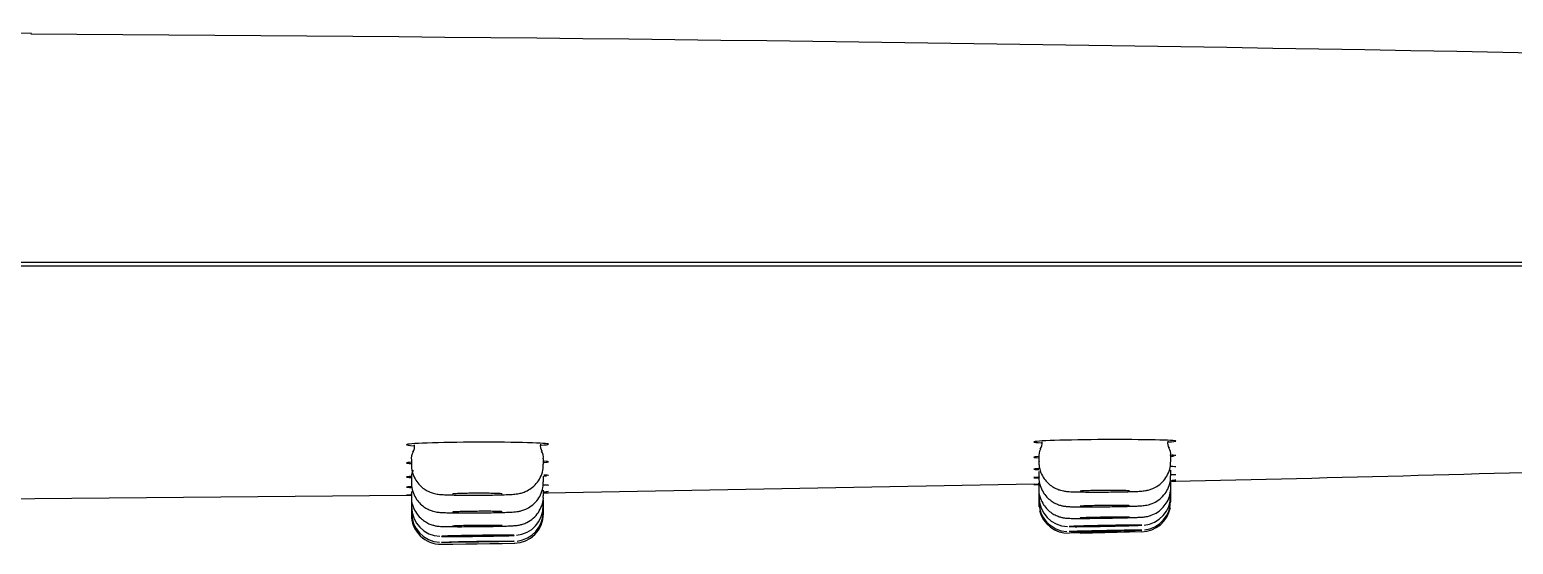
# Model space of a CAD drawing. Header units: millimetres. Extents: x -60 to 7633, y -2614 to 2146.
# Drawn here: x 1776.94 to 1821.87, y -2076.68 to -2061.11 of the extents above; entities that cross this region are included whole.
import ezdxf

# ---------------------------------------------------------------- set-up
doc = ezdxf.new("R2010")
doc.units = ezdxf.units.MM
doc.layers.get('0').update_dxf_attribs({"color": 250})

msp = doc.modelspace()

# ---------------------------------------------------------------- linework, layer by layer
at = {"linetype": 'Continuous'}
for p, q in [((1865.8, -2068.153), (1639.2, -2068.153)), ((1646.482, -2068.253), (1858.518, -2068.253)), ((1788.5, -2074.106), (1788.5, -2074.266)), ((1792.5, -2074.258), (1792.5, -2074.091)), ((1807.5, -2074.02), (1807.5, -2074.179)), ((1811.5, -2074.167), (1811.5, -2073.998)), ((1788.5, -2074.655), (1788.5, -2074.813)), ((1792.5, -2074.796), (1792.5, -2074.625)), ((1807.5, -2074.483), (1807.5, -2074.637)), ((1811.5, -2074.612), (1811.5, -2074.438)), ((1811.5, -2074.958), (1811.5, -2074.78)), ((1773.624, -2075.333), (1788.359, -2075.195)), ((1788.5, -2075.083), (1788.5, -2075.238)), ((1792.5, -2075.215), (1792.5, -2075.041)), ((1792.624, -2075.124), (1807.359, -2074.853)), ((1807.5, -2074.843), (1807.5, -2074.993)), ((1807.5, -2075.099), (1807.5, -2075.1)), ((1807.5, -2075.1), (1807.5, -2075.247)), ((1807.5, -2075.253), (1807.5, -2075.254)), ((1807.5, -2075.254), (1807.5, -2075.4)), ((1811.5, -2075.024), (1811.5, -2075.023)), ((1811.5, -2075.205), (1811.5, -2075.024)), ((1811.5, -2075.354), (1811.5, -2075.205)), ((1788.5, -2075.387), (1788.5, -2075.388)), ((1788.5, -2075.388), (1788.5, -2075.541)), ((1788.5, -2075.571), (1788.5, -2075.571)), ((1788.5, -2075.571), (1788.5, -2075.723)), ((1788.5, -2075.723), (1788.5, -2075.784)), ((1792.5, -2075.338), (1792.5, -2075.337)), ((1792.5, -2075.513), (1792.5, -2075.338)), ((1792.5, -2075.516), (1792.5, -2075.515)), ((1792.5, -2075.693), (1792.5, -2075.516)), ((1792.5, -2075.752), (1792.5, -2075.693)), ((1807.5, -2075.4), (1807.5, -2075.45)), ((1811.5, -2075.403), (1811.5, -2075.354)), ((1810.62, -2076.303), (1808.419, -2076.35)), ((1808.75, -2076.343), (1810.25, -2076.311)), ((1789.4, -2076.684), (1789.752, -2076.679)), ((1789.413, -2076.684), (1791.614, -2076.652)), ((1789.75, -2076.679), (1791.25, -2076.658)), ((1791.24, -2076.658), (1791.629, -2076.652))]:
    msp.add_line(p, q, dxfattribs=at)
for centre, radius, start, end in [((1752.5, -4725.962), 2664.854, 89.473361, 90.526629), ((1756.605, -5486.263), 3425.081, 88.167656, 89.659248), ((1788.873, -2074.087), 0.375, 148.1618, 187.5443), ((1788.285, -2073.712), 0.315, 325.2728, 7.6737), ((1792.718, -2073.694), 0.313, 172.3982, 212.0326), ((1792.188, -2074.044), 0.312, 350.8281, 35.62), ((1807.907, -2074.013), 0.408, 149.9007, 185.2352), ((1807.274, -2073.622), 0.327, 325.8779, 6.6346), ((1811.691, -2073.617), 0.289, 169.6822, 212.8825), ((1811.172, -2073.948), 0.326, 351.015, 33.6948), ((1809.096, -2055.467), 19.432, 265.2295, 265.2834), ((1809.096, -2055.467), 19.432, 277.1513, 277.5531), ((1774.221, -390.506), 1684.684, 271.272202, 271.773512), ((1790.283, -2059.558), 15.698, 263.4349, 263.4554), ((1790.283, -2059.558), 15.698, 278.1504, 278.6721), ((1808.399, -2075.253), 0.894, 179.586, 267.9082), ((1810.607, -2075.22), 0.886, 275.2597, 0.9233), ((1789.399, -2075.729), 0.894, 179.6025, 266.8479), ((1789.399, -2075.551), 0.892, 179.4382, 267.9454), ((1791.606, -2075.527), 0.887, 274.8839, 0.8722), ((1791.606, -2075.706), 0.886, 276.0904, 0.8571), ((1808.4, -2075.45), 0.9, 179.9923, 186.1527), ((1808.397, -2075.406), 0.894, 179.4374, 267.1397), ((1808.4, -2075.45), 0.9, 193.6482, 271.2298), ((1810.6, -2075.403), 0.9, 271.2426, 349.3032), ((1810.608, -2075.368), 0.885, 276.1619, 0.9253), ((1789.4, -2075.784), 0.9, 179.9875, 270.8213), ((1791.6, -2075.752), 0.9, 270.827, 359.9098)]:
    msp.add_arc(centre, radius, start, end, dxfattribs=at)
for points, knots in [([(1792.431, -2073.684), (1792.572, -2073.674), (1792.65, -2073.664), (1792.651, -2073.636), (1792.423, -2073.62), (1791.621, -2073.597), (1791.062, -2073.591), (1789.94, -2073.595), (1789.378, -2073.604), (1788.585, -2073.633), (1788.351, -2073.652), (1788.35, -2073.68), (1788.429, -2073.691), (1788.573, -2073.699)], [0.1778003, 0.1778003, 0.1778003, 0.1778003, 0.25, 0.25, 0.375, 0.375, 0.5, 0.5, 0.625, 0.625, 0.75, 0.75, 0.8228021, 0.8228021, 0.8228021, 0.8228021]), ([(1811.425, -2073.587), (1811.57, -2073.578), (1811.65, -2073.569), (1811.651, -2073.546), (1811.423, -2073.533), (1810.62, -2073.516), (1810.062, -2073.513), (1808.94, -2073.518), (1808.378, -2073.527), (1807.585, -2073.553), (1807.351, -2073.57), (1807.35, -2073.594), (1807.429, -2073.602), (1807.575, -2073.609)], [0.1768058, 0.1768058, 0.1768058, 0.1768058, 0.25, 0.25, 0.375, 0.375, 0.5, 0.5, 0.625, 0.625, 0.75, 0.75, 0.8231999, 0.8231999, 0.8231999, 0.8231999]), ([(1788.509, -2074.198), (1788.406, -2074.206), (1788.351, -2074.213), (1788.35, -2074.227), (1788.401, -2074.233), (1788.496, -2074.239)], [0.6891427, 0.6891427, 0.6891427, 0.6891427, 0.75, 0.75, 0.8085422, 0.8085422, 0.8085422, 0.8085422]), ([(1788.508, -2074.267), (1788.506, -2074.308), (1788.502, -2074.416), (1788.557, -2074.602), (1788.656, -2074.785), (1788.779, -2074.926), (1788.911, -2075.028), (1789.039, -2075.096), (1789.155, -2075.136), (1789.248, -2075.157), (1789.324, -2075.169), (1789.412, -2075.177), (1789.535, -2075.184), (1789.73, -2075.191), (1789.973, -2075.195), (1790.228, -2075.197), (1790.379, -2075.197), (1790.451, -2075.197)], [0, 0, 0, 0, 0.038994, 0.120894, 0.192861, 0.257367, 0.315207, 0.366398, 0.410303, 0.447629, 0.482176, 0.534072, 0.627023, 0.726618, 0.831592, 0.932002, 1, 1, 1, 1]), ([(1790.451, -2075.197), (1790.483, -2075.197), (1790.6, -2075.197), (1790.827, -2075.195), (1791.09, -2075.19), (1791.325, -2075.183), (1791.522, -2075.174), (1791.638, -2075.166), (1791.761, -2075.149), (1791.885, -2075.117), (1792.027, -2075.057), (1792.18, -2074.957), (1792.326, -2074.806), (1792.436, -2074.614), (1792.497, -2074.42), (1792.494, -2074.306), (1792.492, -2074.258)], [0, 0, 0, 0, 0.030116, 0.126125, 0.221742, 0.31866, 0.418368, 0.526431, 0.574244, 0.619322, 0.666919, 0.732826, 0.803362, 0.877466, 0.956306, 1, 1, 1, 1]), ([(1792.524, -2074.207), (1792.606, -2074.2), (1792.65, -2074.194), (1792.65, -2074.182), (1792.607, -2074.176), (1792.524, -2074.171)], [0.1957801, 0.1957801, 0.1957801, 0.1957801, 0.25, 0.25, 0.3046961, 0.3046961, 0.3046961, 0.3046961]), ([(1807.491, -2074.03), (1807.4, -2074.037), (1807.351, -2074.043), (1807.35, -2074.054), (1807.401, -2074.059), (1807.496, -2074.063)], [0.6927423, 0.6927423, 0.6927423, 0.6927423, 0.75, 0.75, 0.808557, 0.808557, 0.808557, 0.808557]), ([(1807.508, -2074.18), (1807.506, -2074.22), (1807.502, -2074.328), (1807.556, -2074.513), (1807.655, -2074.697), (1807.779, -2074.838), (1807.91, -2074.94), (1808.039, -2075.008), (1808.154, -2075.049), (1808.246, -2075.069), (1808.316, -2075.079), (1808.386, -2075.086), (1808.483, -2075.092), (1808.637, -2075.097), (1808.856, -2075.101), (1809.109, -2075.103), (1809.31, -2075.103), (1809.406, -2075.103), (1809.413, -2075.103)], [0, 0, 0, 0, 0.038654, 0.121408, 0.19407, 0.259153, 0.317456, 0.368975, 0.413004, 0.449263, 0.480061, 0.520766, 0.593693, 0.694722, 0.79149, 0.893328, 0.993654, 1, 1, 1, 1]), ([(1809.413, -2075.103), (1809.51, -2075.102), (1809.681, -2075.101), (1809.957, -2075.097), (1810.206, -2075.092), (1810.418, -2075.085), (1810.558, -2075.078), (1810.649, -2075.071), (1810.729, -2075.062), (1810.839, -2075.039), (1810.976, -2074.991), (1811.133, -2074.903), (1811.29, -2074.76), (1811.413, -2074.573), (1811.489, -2074.368), (1811.494, -2074.237), (1811.495, -2074.167)], [0, 0, 0, 0, 0.087787, 0.181417, 0.275945, 0.370827, 0.469263, 0.525462, 0.568556, 0.611171, 0.653135, 0.715877, 0.790581, 0.860944, 0.937648, 1, 1, 1, 1]), ([(1788.494, -2074.632), (1788.401, -2074.638), (1788.351, -2074.643), (1788.35, -2074.653), (1788.401, -2074.658), (1788.496, -2074.662)], [0.6921276, 0.6921276, 0.6921276, 0.6921276, 0.75, 0.75, 0.8085514, 0.8085514, 0.8085514, 0.8085514]), ([(1788.555, -2074.44), (1788.545, -2074.457), (1788.508, -2074.52), (1788.498, -2074.615), (1788.501, -2074.677), (1788.501, -2074.685)], [0, 0, 0, 0, 0.220942, 0.917642, 1, 1, 1, 1]), ([(1788.508, -2074.813), (1788.506, -2074.848), (1788.5, -2074.953), (1788.552, -2075.135), (1788.649, -2075.322), (1788.772, -2075.465), (1788.903, -2075.569), (1789.033, -2075.639), (1789.149, -2075.68), (1789.243, -2075.702), (1789.311, -2075.712), (1789.378, -2075.718), (1789.469, -2075.724), (1789.614, -2075.729), (1789.828, -2075.732), (1790.078, -2075.734), (1790.29, -2075.734), (1790.397, -2075.733), (1790.417, -2075.733)], [0, 0, 0, 0, 0.033565, 0.11684, 0.189841, 0.25518, 0.313724, 0.365504, 0.409857, 0.446143, 0.476175, 0.513209, 0.579536, 0.681818, 0.778821, 0.880831, 0.980802, 1, 1, 1, 1]), ([(1790.417, -2075.733), (1790.501, -2075.732), (1790.66, -2075.731), (1790.926, -2075.727), (1791.178, -2075.722), (1791.395, -2075.715), (1791.546, -2075.708), (1791.644, -2075.7), (1791.731, -2075.691), (1791.847, -2075.665), (1791.984, -2075.617), (1792.144, -2075.524), (1792.3, -2075.377), (1792.421, -2075.187), (1792.492, -2074.985), (1792.494, -2074.859), (1792.494, -2074.796)], [0, 0, 0, 0, 0.075578, 0.169246, 0.263468, 0.358114, 0.456009, 0.522475, 0.573615, 0.612246, 0.655633, 0.720366, 0.795692, 0.866681, 0.943662, 1, 1, 1, 1]), ([(1807.517, -2074.393), (1807.409, -2074.399), (1807.351, -2074.404), (1807.35, -2074.413), (1807.403, -2074.417), (1807.502, -2074.419)], [0.6875441, 0.6875441, 0.6875441, 0.6875441, 0.75, 0.75, 0.8098956, 0.8098956, 0.8098956, 0.8098956]), ([(1807.497, -2074.655), (1807.402, -2074.66), (1807.351, -2074.663), (1807.35, -2074.669), (1807.403, -2074.671), (1807.502, -2074.672)], [0.6914915, 0.6914915, 0.6914915, 0.6914915, 0.75, 0.75, 0.8098379, 0.8098379, 0.8098379, 0.8098379]), ([(1807.508, -2074.637), (1807.505, -2074.67), (1807.499, -2074.772), (1807.549, -2074.953), (1807.646, -2075.141), (1807.769, -2075.286), (1807.9, -2075.391), (1808.03, -2075.462), (1808.147, -2075.504), (1808.242, -2075.525), (1808.309, -2075.535), (1808.367, -2075.54), (1808.447, -2075.545), (1808.573, -2075.548), (1808.778, -2075.551), (1809.019, -2075.551), (1809.256, -2075.55), (1809.391, -2075.549), (1809.445, -2075.548)], [0, 0, 0, 0, 0.030358, 0.113024, 0.18539, 0.250106, 0.308072, 0.35933, 0.403258, 0.438679, 0.466269, 0.495753, 0.549823, 0.654267, 0.750186, 0.851075, 0.949392, 1, 1, 1, 1]), ([(1809.445, -2075.548), (1809.494, -2075.548), (1809.625, -2075.546), (1809.863, -2075.542), (1810.121, -2075.537), (1810.346, -2075.53), (1810.529, -2075.523), (1810.627, -2075.517), (1810.725, -2075.506), (1810.826, -2075.486), (1810.961, -2075.443), (1811.13, -2075.351), (1811.293, -2075.202), (1811.418, -2075.009), (1811.491, -2074.806), (1811.494, -2074.678), (1811.494, -2074.612)], [0, 0, 0, 0, 0.045085, 0.139224, 0.232939, 0.327526, 0.424392, 0.527604, 0.568114, 0.602246, 0.64522, 0.711879, 0.793138, 0.863554, 0.940708, 1, 1, 1, 1]), ([(1788.499, -2074.942), (1788.403, -2074.946), (1788.351, -2074.95), (1788.35, -2074.957), (1788.405, -2074.96), (1788.507, -2074.962)], [0.6911571, 0.6911571, 0.6911571, 0.6911571, 0.75, 0.75, 0.8109, 0.8109, 0.8109, 0.8109]), ([(1788.507, -2075.238), (1788.505, -2075.267), (1788.498, -2075.367), (1788.546, -2075.546), (1788.641, -2075.736), (1788.764, -2075.882), (1788.895, -2075.988), (1789.025, -2076.06), (1789.143, -2076.103), (1789.239, -2076.125), (1789.305, -2076.135), (1789.359, -2076.14), (1789.428, -2076.144), (1789.535, -2076.147), (1789.718, -2076.15), (1789.949, -2076.15), (1790.207, -2076.15), (1790.369, -2076.148), (1790.454, -2076.147)], [0, 0, 0, 0, 0.026712, 0.109328, 0.181575, 0.246145, 0.303977, 0.355127, 0.399013, 0.434288, 0.461058, 0.487162, 0.532791, 0.62576, 0.721403, 0.822013, 0.919581, 1, 1, 1, 1]), ([(1791.25, -2075.16), (1791.25, -2075.158), (1791.244, -2075.156), (1791.23, -2075.155), (1791.211, -2075.152), (1791.177, -2075.15), (1791.132, -2075.148), (1791.087, -2075.146), (1791.028, -2075.144), (1790.962, -2075.142), (1790.896, -2075.141), (1790.82, -2075.14), (1790.741, -2075.139), (1790.661, -2075.139), (1790.576, -2075.139), (1790.492, -2075.139), (1790.408, -2075.139), (1790.323, -2075.14), (1790.244, -2075.141), (1790.166, -2075.143), (1790.091, -2075.144), (1790.026, -2075.146), (1789.961, -2075.148), (1789.904, -2075.15), (1789.86, -2075.153), (1789.816, -2075.155), (1789.784, -2075.158), (1789.767, -2075.161), (1789.756, -2075.162), (1789.75, -2075.164), (1789.75, -2075.166)], [0.4999949, 0.4999949, 0.4999949, 0.4999949, 0.5370543, 0.5370543, 0.5370543, 0.5907971, 0.5907971, 0.5907971, 0.6445236, 0.6445236, 0.6445236, 0.6982242, 0.6982242, 0.6982242, 0.7519002, 0.7519002, 0.7519002, 0.8055638, 0.8055638, 0.8055638, 0.8592331, 0.8592331, 0.8592331, 0.9129236, 0.9129236, 0.9129236, 0.9666418, 0.9666418, 0.9666418, 1, 1, 1, 1]), ([(1790.454, -2076.147), (1790.472, -2076.147), (1790.575, -2076.147), (1790.787, -2076.144), (1791.05, -2076.139), (1791.286, -2076.133), (1791.477, -2076.127), (1791.599, -2076.12), (1791.677, -2076.115), (1791.771, -2076.101), (1791.879, -2076.074), (1792.029, -2076.014), (1792.199, -2075.9), (1792.353, -2075.726), (1792.455, -2075.52), (1792.504, -2075.339), (1792.495, -2075.242), (1792.492, -2075.214)], [0, 0, 0, 0, 0.016206, 0.1098, 0.203511, 0.297774, 0.393539, 0.492259, 0.552833, 0.582139, 0.620051, 0.667737, 0.745223, 0.822484, 0.896734, 0.975166, 1, 1, 1, 1]), ([(1807.507, -2074.993), (1807.504, -2075.016), (1807.496, -2075.113), (1807.542, -2075.29), (1807.636, -2075.482), (1807.757, -2075.631), (1807.889, -2075.74), (1808.02, -2075.813), (1808.139, -2075.857), (1808.238, -2075.88), (1808.306, -2075.889), (1808.354, -2075.894), (1808.408, -2075.897), (1808.488, -2075.899), (1808.632, -2075.9), (1808.846, -2075.9), (1809.102, -2075.898), (1809.342, -2075.895), (1809.477, -2075.893), (1809.532, -2075.892)], [0, 0, 0, 0, 0.021124, 0.102158, 0.172872, 0.235999, 0.292542, 0.342594, 0.385656, 0.420365, 0.446221, 0.467864, 0.500838, 0.568032, 0.661649, 0.7608, 0.85624, 0.9502, 1, 1, 1, 1]), ([(1810.25, -2075.069), (1810.25, -2075.068), (1810.244, -2075.066), (1810.23, -2075.065), (1810.211, -2075.063), (1810.177, -2075.061), (1810.132, -2075.059), (1810.087, -2075.058), (1810.029, -2075.056), (1809.962, -2075.055), (1809.896, -2075.054), (1809.82, -2075.054), (1809.741, -2075.053), (1809.661, -2075.053), (1809.576, -2075.053), (1809.492, -2075.054), (1809.408, -2075.054), (1809.323, -2075.055), (1809.244, -2075.056), (1809.166, -2075.057), (1809.091, -2075.059), (1809.026, -2075.061), (1808.961, -2075.063), (1808.904, -2075.065), (1808.86, -2075.067), (1808.816, -2075.069), (1808.784, -2075.071), (1808.767, -2075.074), (1808.756, -2075.075), (1808.75, -2075.076), (1808.75, -2075.078)], [0.4999952, 0.4999952, 0.4999952, 0.4999952, 0.5370473, 0.5370473, 0.5370473, 0.5907767, 0.5907767, 0.5907767, 0.644492, 0.644492, 0.644492, 0.6981886, 0.6981886, 0.6981886, 0.7518696, 0.7518696, 0.7518696, 0.8055449, 0.8055449, 0.8055449, 0.8592273, 0.8592273, 0.8592273, 0.9129267, 0.9129267, 0.9129267, 0.9666458, 0.9666458, 0.9666458, 1, 1, 1, 1]), ([(1809.532, -2075.892), (1809.58, -2075.892), (1809.709, -2075.889), (1809.941, -2075.885), (1810.189, -2075.879), (1810.399, -2075.872), (1810.553, -2075.866), (1810.633, -2075.861), (1810.711, -2075.853), (1810.802, -2075.838), (1810.936, -2075.799), (1811.105, -2075.714), (1811.269, -2075.573), (1811.398, -2075.393), (1811.484, -2075.183), (1811.494, -2075.041), (1811.499, -2074.959)], [0, 0, 0, 0, 0.044769, 0.140345, 0.236431, 0.332568, 0.430921, 0.517089, 0.55428, 0.583553, 0.626544, 0.698713, 0.7754, 0.845571, 0.92367, 1, 1, 1, 1]), ([(1791.25, -2075.699), (1791.25, -2075.698), (1791.244, -2075.696), (1791.23, -2075.695), (1791.211, -2075.693), (1791.177, -2075.691), (1791.132, -2075.69), (1791.087, -2075.688), (1791.029, -2075.687), (1790.962, -2075.686), (1790.896, -2075.686), (1790.82, -2075.685), (1790.741, -2075.685), (1790.661, -2075.685), (1790.576, -2075.685), (1790.492, -2075.686), (1790.408, -2075.686), (1790.323, -2075.688), (1790.245, -2075.689), (1790.166, -2075.69), (1790.091, -2075.692), (1790.026, -2075.694), (1789.961, -2075.695), (1789.904, -2075.698), (1789.86, -2075.7), (1789.816, -2075.702), (1789.784, -2075.704), (1789.767, -2075.706), (1789.756, -2075.708), (1789.75, -2075.709), (1789.75, -2075.711)], [0.4999952, 0.4999952, 0.4999952, 0.4999952, 0.5370436, 0.5370436, 0.5370436, 0.5907698, 0.5907698, 0.5907698, 0.6444805, 0.6444805, 0.6444805, 0.698173, 0.698173, 0.698173, 0.7518522, 0.7518522, 0.7518522, 0.8055292, 0.8055292, 0.8055292, 0.859216, 0.859216, 0.859216, 0.9129204, 0.9129204, 0.9129204, 0.9666428, 0.9666428, 0.9666428, 1, 1, 1, 1]), ([(1810.25, -2075.516), (1810.25, -2075.515), (1810.244, -2075.514), (1810.23, -2075.513), (1810.211, -2075.511), (1810.177, -2075.51), (1810.132, -2075.509), (1810.087, -2075.508), (1810.029, -2075.507), (1809.962, -2075.507), (1809.896, -2075.507), (1809.82, -2075.507), (1809.741, -2075.507), (1809.661, -2075.507), (1809.576, -2075.508), (1809.492, -2075.509), (1809.408, -2075.51), (1809.324, -2075.511), (1809.245, -2075.513), (1809.166, -2075.514), (1809.091, -2075.516), (1809.026, -2075.518), (1808.961, -2075.52), (1808.904, -2075.522), (1808.86, -2075.524), (1808.816, -2075.526), (1808.784, -2075.528), (1808.767, -2075.53), (1808.756, -2075.531), (1808.75, -2075.532), (1808.75, -2075.533)], [0.4999954, 0.4999954, 0.4999954, 0.4999954, 0.5370364, 0.5370364, 0.5370364, 0.5907513, 0.5907513, 0.5907513, 0.6444516, 0.6444516, 0.6444516, 0.6981389, 0.6981389, 0.6981389, 0.7518207, 0.7518207, 0.7518207, 0.8055065, 0.8055065, 0.8055065, 0.8592047, 0.8592047, 0.8592047, 0.9129181, 0.9129181, 0.9129181, 0.9666432, 0.9666432, 0.9666432, 1, 1, 1, 1]), ([(1791.25, -2076.119), (1791.25, -2076.117), (1791.244, -2076.116), (1791.23, -2076.115), (1791.211, -2076.114), (1791.177, -2076.113), (1791.132, -2076.112), (1791.087, -2076.111), (1791.029, -2076.111), (1790.963, -2076.11), (1790.896, -2076.11), (1790.82, -2076.11), (1790.741, -2076.11), (1790.661, -2076.111), (1790.576, -2076.111), (1790.492, -2076.112), (1790.408, -2076.113), (1790.323, -2076.114), (1790.245, -2076.116), (1790.166, -2076.117), (1790.091, -2076.119), (1790.026, -2076.12), (1789.961, -2076.122), (1789.904, -2076.124), (1789.86, -2076.126), (1789.816, -2076.128), (1789.784, -2076.129), (1789.767, -2076.131), (1789.756, -2076.132), (1789.75, -2076.133), (1789.75, -2076.134)], [0.4999954, 0.4999954, 0.4999954, 0.4999954, 0.5370376, 0.5370376, 0.5370376, 0.5907504, 0.5907504, 0.5907504, 0.6444509, 0.6444509, 0.6444509, 0.6981408, 0.6981408, 0.6981408, 0.7518264, 0.7518264, 0.7518264, 0.8055158, 0.8055158, 0.8055158, 0.8592157, 0.8592157, 0.8592157, 0.9129282, 0.9129282, 0.9129282, 0.9666498, 0.9666498, 0.9666498, 1, 1, 1, 1]), ([(1808.417, -2076.147), (1808.418, -2076.148), (1808.438, -2076.149), (1808.476, -2076.149), (1808.515, -2076.15), (1808.576, -2076.15), (1808.652, -2076.15), (1808.728, -2076.149), (1808.822, -2076.148), (1808.925, -2076.147), (1809.029, -2076.146), (1809.146, -2076.144), (1809.266, -2076.142), (1809.386, -2076.14), (1809.512, -2076.138), (1809.635, -2076.135), (1809.757, -2076.133), (1809.879, -2076.13), (1809.99, -2076.127), (1810.102, -2076.125), (1810.205, -2076.122), (1810.293, -2076.119), (1810.38, -2076.117), (1810.454, -2076.114), (1810.507, -2076.112), (1810.561, -2076.11), (1810.597, -2076.108), (1810.611, -2076.106), (1810.619, -2076.105), (1810.62, -2076.105), (1810.613, -2076.104), (1810.601, -2076.103), (1810.568, -2076.102), (1810.516, -2076.102), (1810.464, -2076.102), (1810.393, -2076.102), (1810.307, -2076.103), (1810.221, -2076.104), (1810.119, -2076.105), (1810.009, -2076.106), (1809.898, -2076.108), (1809.777, -2076.11), (1809.655, -2076.112), (1809.533, -2076.114), (1809.406, -2076.116), (1809.286, -2076.119), (1809.165, -2076.121), (1809.048, -2076.124), (1808.943, -2076.127), (1808.838, -2076.13), (1808.742, -2076.132), (1808.665, -2076.135), (1808.587, -2076.137), (1808.524, -2076.14), (1808.483, -2076.142), (1808.453, -2076.143), (1808.433, -2076.144), (1808.424, -2076.145)], [0, 0, 0, 0, 0.0507246, 0.0507246, 0.0507246, 0.104418, 0.104418, 0.104418, 0.1581241, 0.1581241, 0.1581241, 0.2118422, 0.2118422, 0.2118422, 0.265566, 0.265566, 0.265566, 0.3192865, 0.3192865, 0.3192865, 0.3729964, 0.3729964, 0.3729964, 0.4266965, 0.4266965, 0.4266965, 0.480399, 0.480399, 0.480399, 0.5136878, 0.5136878, 0.5136878, 0.5673754, 0.5673754, 0.5673754, 0.6210732, 0.6210732, 0.6210732, 0.6747836, 0.6747836, 0.6747836, 0.7285038, 0.7285038, 0.7285038, 0.7822266, 0.7822266, 0.7822266, 0.835944, 0.835944, 0.835944, 0.8896502, 0.8896502, 0.8896502, 0.9433441, 0.9433441, 0.9433441, 0.9811217, 0.9811217, 0.9811217, 0.9811217]), ([(1810.25, -2075.864), (1810.25, -2075.863), (1810.244, -2075.862), (1810.23, -2075.861), (1810.211, -2075.86), (1810.177, -2075.86), (1810.132, -2075.859), (1810.087, -2075.859), (1810.029, -2075.859), (1809.963, -2075.859), (1809.896, -2075.859), (1809.821, -2075.86), (1809.741, -2075.861), (1809.662, -2075.861), (1809.576, -2075.863), (1809.492, -2075.864), (1809.409, -2075.865), (1809.324, -2075.867), (1809.245, -2075.869), (1809.166, -2075.87), (1809.091, -2075.872), (1809.026, -2075.874), (1808.961, -2075.876), (1808.904, -2075.878), (1808.86, -2075.88), (1808.816, -2075.881), (1808.784, -2075.883), (1808.767, -2075.885), (1808.756, -2075.886), (1808.75, -2075.887), (1808.75, -2075.888)], [0.4999956, 0.4999956, 0.4999956, 0.4999956, 0.5370304, 0.5370304, 0.5370304, 0.5907327, 0.5907327, 0.5907327, 0.6444233, 0.6444233, 0.6444233, 0.6981081, 0.6981081, 0.6981081, 0.7517956, 0.7517956, 0.7517956, 0.8054931, 0.8054931, 0.8054931, 0.8592037, 0.8592037, 0.8592037, 0.9129249, 0.9129249, 0.9129249, 0.9666495, 0.9666495, 0.9666495, 1, 1, 1, 1]), ([(1810.25, -2076.112), (1810.25, -2076.111), (1810.236, -2076.111), (1810.208, -2076.11), (1810.18, -2076.11), (1810.138, -2076.11), (1810.086, -2076.11), (1810.034, -2076.111), (1809.969, -2076.111), (1809.898, -2076.112), (1809.827, -2076.113), (1809.747, -2076.114), (1809.665, -2076.116), (1809.583, -2076.117), (1809.497, -2076.119), (1809.414, -2076.12), (1809.33, -2076.122), (1809.247, -2076.124), (1809.172, -2076.126), (1809.097, -2076.127), (1809.026, -2076.129), (1808.967, -2076.131), (1808.908, -2076.133), (1808.859, -2076.134), (1808.823, -2076.136), (1808.787, -2076.137), (1808.763, -2076.139), (1808.754, -2076.14), (1808.752, -2076.14), (1808.75, -2076.14), (1808.75, -2076.141)], [0, 0, 0, 0, 0.0536883, 0.0536883, 0.0536883, 0.1073767, 0.1073767, 0.1073767, 0.1610623, 0.1610623, 0.1610623, 0.2147518, 0.2147518, 0.2147518, 0.2684515, 0.2684515, 0.2684515, 0.3221636, 0.3221636, 0.3221636, 0.3758847, 0.3758847, 0.3758847, 0.4296078, 0.4296078, 0.4296078, 0.4833246, 0.4833246, 0.4833246, 0.4999952, 0.4999952, 0.4999952, 0.4999952]), ([(1789.411, -2076.441), (1789.413, -2076.443), (1789.433, -2076.444), (1789.47, -2076.445), (1789.509, -2076.446), (1789.569, -2076.447), (1789.645, -2076.447), (1789.721, -2076.447), (1789.815, -2076.447), (1789.919, -2076.447), (1790.022, -2076.446), (1790.139, -2076.445), (1790.259, -2076.444), (1790.379, -2076.443), (1790.505, -2076.441), (1790.628, -2076.44), (1790.75, -2076.438), (1790.872, -2076.436), (1790.983, -2076.434), (1791.095, -2076.432), (1791.198, -2076.429), (1791.286, -2076.427), (1791.373, -2076.425), (1791.447, -2076.423), (1791.501, -2076.421), (1791.555, -2076.419), (1791.591, -2076.417), (1791.605, -2076.415), (1791.614, -2076.414), (1791.614, -2076.413), (1791.607, -2076.412), (1791.595, -2076.411), (1791.562, -2076.409), (1791.511, -2076.409), (1791.459, -2076.408), (1791.388, -2076.408), (1791.302, -2076.408), (1791.216, -2076.407), (1791.114, -2076.408), (1791.004, -2076.409), (1790.894, -2076.409), (1790.773, -2076.41), (1790.651, -2076.412), (1790.528, -2076.413), (1790.402, -2076.415), (1790.281, -2076.416), (1790.161, -2076.418), (1790.043, -2076.42), (1789.938, -2076.423), (1789.833, -2076.425), (1789.738, -2076.427), (1789.66, -2076.429), (1789.582, -2076.431), (1789.519, -2076.434), (1789.477, -2076.436), (1789.45, -2076.437), (1789.431, -2076.438), (1789.42, -2076.439)], [0, 0, 0, 0, 0.0502821, 0.0502821, 0.0502821, 0.1039763, 0.1039763, 0.1039763, 0.1576751, 0.1576751, 0.1576751, 0.2113808, 0.2113808, 0.2113808, 0.2650925, 0.2650925, 0.2650925, 0.3188066, 0.3188066, 0.3188066, 0.3725185, 0.3725185, 0.3725185, 0.4262263, 0.4262263, 0.4262263, 0.4799361, 0.4799361, 0.4799361, 0.5132389, 0.5132389, 0.5132389, 0.5669326, 0.5669326, 0.5669326, 0.6206283, 0.6206283, 0.6206283, 0.6743293, 0.6743293, 0.6743293, 0.7280367, 0.7280367, 0.7280367, 0.781749, 0.781749, 0.781749, 0.8354626, 0.8354626, 0.8354626, 0.8891732, 0.8891732, 0.8891732, 0.9428778, 0.9428778, 0.9428778, 0.9782378, 0.9782378, 0.9782378, 0.9782378]), ([(1789.413, -2076.623), (1789.413, -2076.624), (1789.434, -2076.625), (1789.472, -2076.625), (1789.513, -2076.625), (1789.573, -2076.625), (1789.65, -2076.624), (1789.726, -2076.624), (1789.82, -2076.623), (1789.924, -2076.622), (1790.028, -2076.621), (1790.145, -2076.62), (1790.265, -2076.618), (1790.385, -2076.617), (1790.512, -2076.615), (1790.634, -2076.613), (1790.756, -2076.611), (1790.878, -2076.609), (1790.989, -2076.608), (1791.1, -2076.606), (1791.204, -2076.604), (1791.291, -2076.602), (1791.378, -2076.6), (1791.451, -2076.598), (1791.504, -2076.597), (1791.558, -2076.596), (1791.593, -2076.594), (1791.606, -2076.593), (1791.615, -2076.593), (1791.615, -2076.592), (1791.608, -2076.592), (1791.596, -2076.591), (1791.562, -2076.591), (1791.51, -2076.591), (1791.458, -2076.591), (1791.386, -2076.591), (1791.3, -2076.592), (1791.214, -2076.593), (1791.111, -2076.594), (1791.001, -2076.595), (1790.89, -2076.596), (1790.769, -2076.598), (1790.647, -2076.599), (1790.524, -2076.601), (1790.398, -2076.603), (1790.278, -2076.604), (1790.157, -2076.606), (1790.04, -2076.608), (1789.935, -2076.61), (1789.83, -2076.612), (1789.735, -2076.614), (1789.658, -2076.615), (1789.58, -2076.617), (1789.518, -2076.619), (1789.477, -2076.62), (1789.434, -2076.621), (1789.412, -2076.622), (1789.413, -2076.623)], [0, 0, 0, 0, 0.051888, 0.051888, 0.051888, 0.105588, 0.105588, 0.105588, 0.159294, 0.159294, 0.159294, 0.213005, 0.213005, 0.213005, 0.26672, 0.26672, 0.26672, 0.320433, 0.320433, 0.320433, 0.37414, 0.37414, 0.37414, 0.427841, 0.427841, 0.427841, 0.481544, 0.481544, 0.481544, 0.514848, 0.514848, 0.514848, 0.568544, 0.568544, 0.568544, 0.622246, 0.622246, 0.622246, 0.675954, 0.675954, 0.675954, 0.729667, 0.729667, 0.729667, 0.783381, 0.783381, 0.783381, 0.837092, 0.837092, 0.837092, 0.890797, 0.890797, 0.890797, 0.944495, 0.944495, 0.944495, 1, 1, 1, 1]), ([(1791.25, -2076.418), (1791.25, -2076.417), (1791.244, -2076.417), (1791.23, -2076.416), (1791.211, -2076.415), (1791.177, -2076.415), (1791.132, -2076.414), (1791.087, -2076.414), (1791.029, -2076.414), (1790.963, -2076.414), (1790.896, -2076.414), (1790.821, -2076.415), (1790.741, -2076.416), (1790.662, -2076.416), (1790.576, -2076.417), (1790.492, -2076.418), (1790.408, -2076.419), (1790.324, -2076.421), (1790.245, -2076.422), (1790.166, -2076.423), (1790.091, -2076.425), (1790.026, -2076.426), (1789.961, -2076.428), (1789.904, -2076.429), (1789.86, -2076.431), (1789.816, -2076.432), (1789.784, -2076.434), (1789.767, -2076.435), (1789.756, -2076.436), (1789.75, -2076.436), (1789.75, -2076.437)], [0.4999956, 0.4999956, 0.4999956, 0.4999956, 0.5370356, 0.5370356, 0.5370356, 0.5907387, 0.5907387, 0.5907387, 0.6444342, 0.6444342, 0.6444342, 0.6981259, 0.6981259, 0.6981259, 0.7518194, 0.7518194, 0.7518194, 0.8055195, 0.8055195, 0.8055195, 0.8592279, 0.8592279, 0.8592279, 0.9129432, 0.9129432, 0.9129432, 0.9666606, 0.9666606, 0.9666606, 1, 1, 1, 1]), ([(1791.25, -2076.598), (1791.25, -2076.597), (1791.236, -2076.597), (1791.208, -2076.597), (1791.18, -2076.597), (1791.138, -2076.597), (1791.086, -2076.597), (1791.034, -2076.597), (1790.969, -2076.598), (1790.898, -2076.599), (1790.827, -2076.599), (1790.747, -2076.6), (1790.665, -2076.601), (1790.583, -2076.602), (1790.497, -2076.603), (1790.414, -2076.605), (1790.33, -2076.606), (1790.247, -2076.607), (1790.172, -2076.609), (1790.096, -2076.61), (1790.026, -2076.611), (1789.967, -2076.612), (1789.908, -2076.614), (1789.859, -2076.615), (1789.823, -2076.616), (1789.787, -2076.617), (1789.763, -2076.617), (1789.754, -2076.618), (1789.752, -2076.618), (1789.75, -2076.619), (1789.75, -2076.619)], [0, 0, 0, 0, 0.0536958, 0.0536958, 0.0536958, 0.1073917, 0.1073917, 0.1073917, 0.1610868, 0.1610868, 0.1610868, 0.2147847, 0.2147847, 0.2147847, 0.2684883, 0.2684883, 0.2684883, 0.3221979, 0.3221979, 0.3221979, 0.3759113, 0.3759113, 0.3759113, 0.4296246, 0.4296246, 0.4296246, 0.4833339, 0.4833339, 0.4833339, 0.4999956, 0.4999956, 0.4999956, 0.4999956]), ([(1808.479, -2076.3), (1808.519, -2076.3), (1808.58, -2076.299), (1808.656, -2076.298), (1808.732, -2076.297), (1808.827, -2076.295), (1808.931, -2076.294), (1809.035, -2076.292), (1809.152, -2076.29), (1809.272, -2076.287), (1809.392, -2076.285), (1809.518, -2076.282), (1809.641, -2076.28), (1809.763, -2076.277), (1809.885, -2076.274), (1809.996, -2076.272), (1810.107, -2076.269), (1810.21, -2076.266), (1810.297, -2076.264), (1810.384, -2076.262), (1810.458, -2076.26), (1810.511, -2076.258), (1810.564, -2076.256), (1810.599, -2076.255), (1810.613, -2076.254), (1810.621, -2076.253), (1810.622, -2076.253), (1810.614, -2076.253), (1810.602, -2076.252), (1810.568, -2076.252), (1810.516, -2076.253), (1810.464, -2076.253), (1810.392, -2076.254), (1810.306, -2076.256), (1810.22, -2076.257), (1810.117, -2076.259), (1810.007, -2076.261), (1809.896, -2076.263), (1809.775, -2076.265), (1809.653, -2076.268), (1809.53, -2076.27), (1809.404, -2076.273), (1809.283, -2076.276), (1809.163, -2076.278), (1809.046, -2076.281), (1808.941, -2076.283), (1808.836, -2076.286), (1808.741, -2076.288), (1808.664, -2076.29), (1808.586, -2076.293), (1808.524, -2076.294), (1808.483, -2076.296), (1808.44, -2076.298), (1808.418, -2076.299), (1808.419, -2076.299)], [0.0520565, 0.0520565, 0.0520565, 0.0520565, 0.1057556, 0.1057556, 0.1057556, 0.1594689, 0.1594689, 0.1594689, 0.2131926, 0.2131926, 0.2131926, 0.2669183, 0.2669183, 0.2669183, 0.3206363, 0.3206363, 0.3206363, 0.3743407, 0.3743407, 0.3743407, 0.4280346, 0.4280346, 0.4280346, 0.4817291, 0.4817291, 0.4817291, 0.5150214, 0.5150214, 0.5150214, 0.5687118, 0.5687118, 0.5687118, 0.6224158, 0.6224158, 0.6224158, 0.6761333, 0.6761333, 0.6761333, 0.7298584, 0.7298584, 0.7298584, 0.7835821, 0.7835821, 0.7835821, 0.8372959, 0.8372959, 0.8372959, 0.8909958, 0.8909958, 0.8909958, 0.9446837, 0.9446837, 0.9446837, 1, 1, 1, 1]), ([(1810.25, -2076.261), (1810.25, -2076.261), (1810.236, -2076.261), (1810.208, -2076.261), (1810.18, -2076.261), (1810.138, -2076.261), (1810.086, -2076.262), (1810.034, -2076.263), (1809.969, -2076.264), (1809.898, -2076.265), (1809.827, -2076.266), (1809.747, -2076.268), (1809.665, -2076.27), (1809.583, -2076.271), (1809.497, -2076.273), (1809.414, -2076.275), (1809.33, -2076.276), (1809.247, -2076.278), (1809.172, -2076.28), (1809.096, -2076.282), (1809.026, -2076.284), (1808.967, -2076.285), (1808.908, -2076.287), (1808.859, -2076.288), (1808.823, -2076.289), (1808.787, -2076.29), (1808.763, -2076.291), (1808.754, -2076.292), (1808.752, -2076.292), (1808.75, -2076.292), (1808.75, -2076.292)], [0, 0, 0, 0, 0.0536864, 0.0536864, 0.0536864, 0.1073726, 0.1073726, 0.1073726, 0.1610606, 0.1610606, 0.1610606, 0.2147577, 0.2147577, 0.2147577, 0.2684671, 0.2684671, 0.2684671, 0.3221866, 0.3221866, 0.3221866, 0.3759097, 0.3759097, 0.3759097, 0.4296282, 0.4296282, 0.4296282, 0.483336, 0.483336, 0.483336, 0.4999955, 0.4999955, 0.4999955, 0.4999955])]:
    msp.add_open_spline(points, degree=3, knots=knots, dxfattribs=at)
for points in [[(1788.501, -2074.267), (1788.501, -2074.267), (1788.5, -2074.267), (1788.5, -2074.266)], [(1807.501, -2074.18), (1807.5, -2074.18), (1807.5, -2074.18), (1807.5, -2074.179)], [(1811.65, -2074.341), (1811.65, -2074.337), (1811.598, -2074.333), (1811.5, -2074.331)], [(1811.65, -2073.999), (1811.65, -2073.994), (1811.604, -2073.99), (1811.517, -2073.986)], [(1811.524, -2074.016), (1811.553, -2074.014), (1811.577, -2074.012), (1811.596, -2074.01)], [(1788.501, -2074.813), (1788.5, -2074.813), (1788.5, -2074.813), (1788.5, -2074.813)], [(1792.65, -2074.603), (1792.65, -2074.598), (1792.603, -2074.594), (1792.515, -2074.59)], [(1792.517, -2074.618), (1792.549, -2074.616), (1792.576, -2074.614), (1792.596, -2074.612)], [(1811.65, -2074.584), (1811.65, -2074.582), (1811.605, -2074.58), (1811.521, -2074.579)], [(1811.65, -2074.779), (1811.646, -2074.779), (1811.603, -2074.78), (1811.524, -2074.782)], [(1788.35, -2075.198), (1788.353, -2075.198), (1788.399, -2075.198), (1788.481, -2075.196)], [(1788.491, -2075.196), (1788.403, -2075.198), (1788.354, -2075.198), (1788.351, -2075.198)], [(1792.65, -2074.899), (1792.65, -2074.896), (1792.595, -2074.893), (1792.49, -2074.891)], [(1792.65, -2075.136), (1792.647, -2075.137), (1792.603, -2075.137), (1792.524, -2075.138)], [(1807.35, -2074.872), (1807.353, -2074.872), (1807.404, -2074.871), (1807.496, -2074.869)], [(1807.491, -2074.869), (1807.403, -2074.871), (1807.355, -2074.872), (1807.351, -2074.872)], [(1808.419, -2076.299), (1808.419, -2076.299), (1808.42, -2076.3), (1808.421, -2076.3)]]:
    msp.add_open_spline(points, degree=3, dxfattribs=at)

doc.saveas('drawing.dxf')
